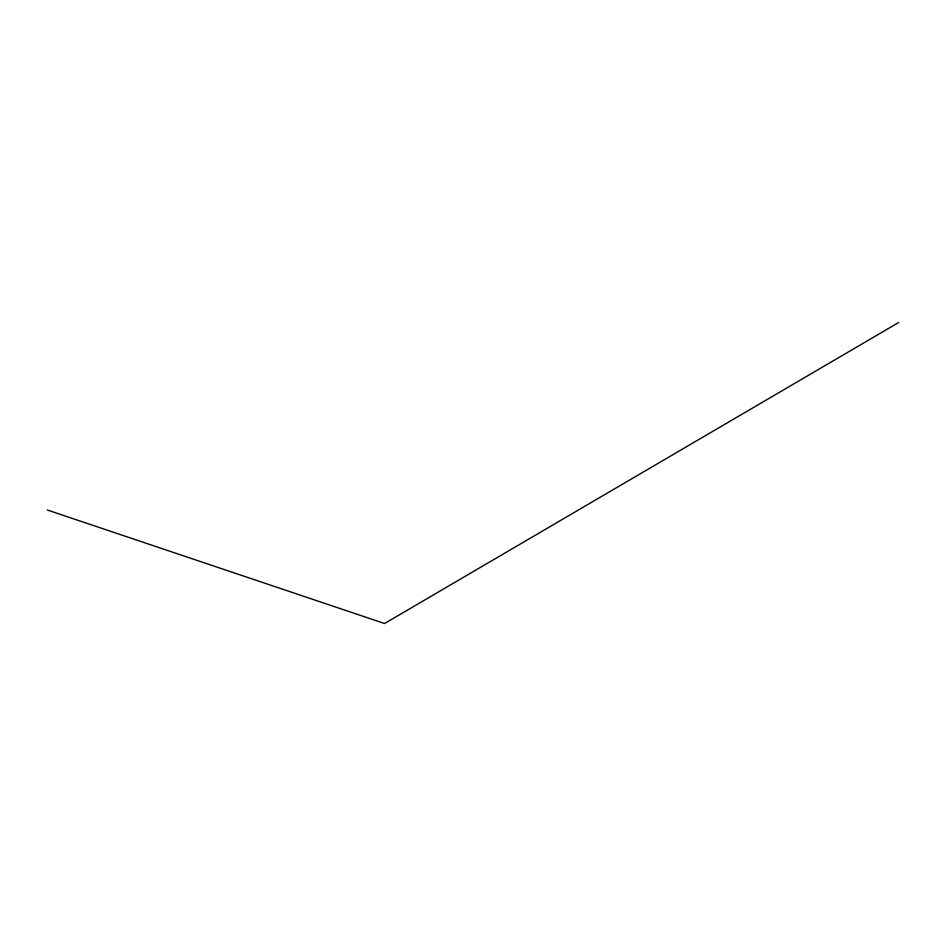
<?xml version="1.0" encoding="UTF-8"?>
<svg xmlns="http://www.w3.org/2000/svg" width="946" height="946" viewBox="0 0 946 946"><rect width="100%" height="100%" fill="white"/><g stroke="black" fill="none" stroke-linecap="round" stroke-linejoin="round"><path stroke-width="1.42" d="M898.7 322.48L384.561 623.52L47.3 509.989"/></g></svg>
